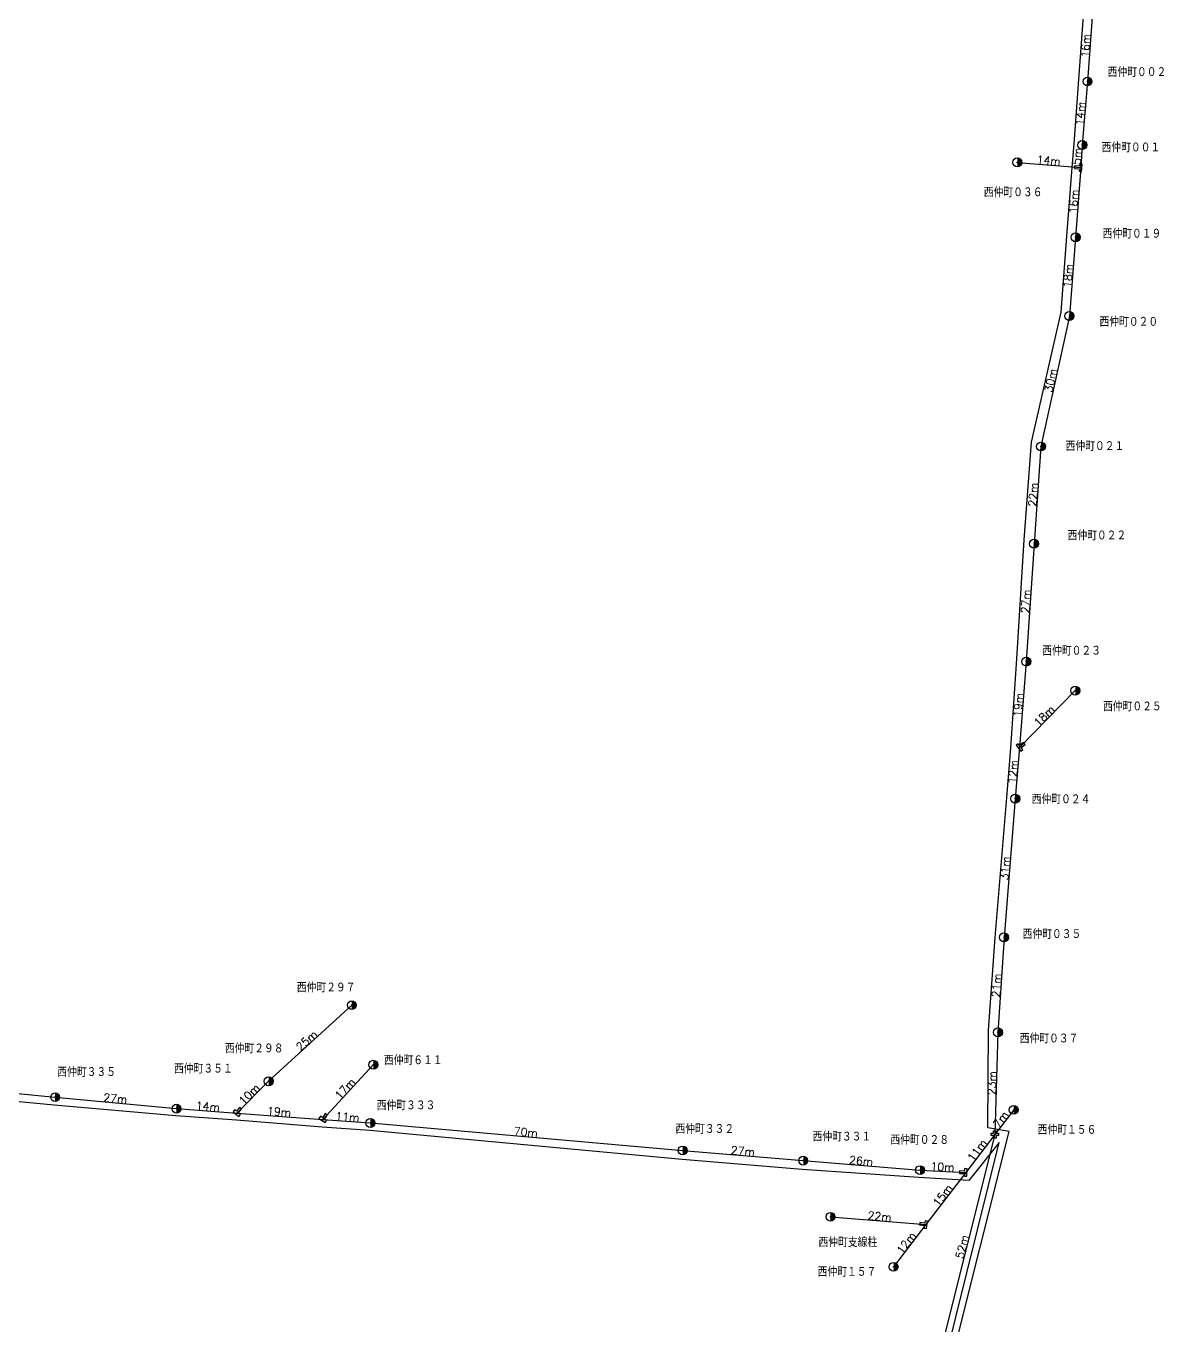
# Model space of a CAD drawing. Extents: x 11718 to 14316, y 5719 to 11395.
# Drawn here: x 12605.3 to 12861.1, y 7562.7 to 7854.8 of the extents above; entities that cross this region are included whole.
import ezdxf
from ezdxf.enums import TextEntityAlignment as Align

# ---------------------------------------------------------------- set-up
doc = ezdxf.new("R2010")
doc.units = 0
doc.header["$MEASUREMENT"] = 0
doc.header["$PDSIZE"] = 0.5
doc.layers.get('0').update_dxf_attribs({"linetype": 'CONTINUOUS'})
for name, color, linetype in [('KAN', 3, 'CONTINUOUS'), ('MESSEN', 9, 'CONTINUOUS'), ('POLE', 7, 'CONTINUOUS'), ('SPAN', 7, 'CONTINUOUS')]:
    doc.layers.add(name, color=color, linetype=linetype)
doc.styles.get("Standard").update_dxf_attribs({"font": 'txt', "bigfont": 'extfont'})

# ---------------------------------------------------------------- blocks, each defined once
blk = doc.blocks.new('T_CP')
at = {"color": 0, "linetype": 'BYBLOCK', "const_width": 1}
blk.add_lwpolyline([(0, -0.5, 1), (0, 0.5, -24.142235)], format="xyb", dxfattribs=at)
at = {"color": 0, "linetype": 'BYBLOCK'}
blk.add_circle((0, 0), 1, dxfattribs=at)
blk.add_point((0, 0), dxfattribs=at)
for tag, p, height in [('V1', (1.5, 3), 2), ('V2', (1.5, 0.5), 2), ('V3', (1.8, -0.4), 0.2), ('V4', (1.8, -0.73), 0.2), ('V5', (1.8, -1.1), 0.2), ('V6', (1.8, -1.43), 0.2), ('V7', (1.8, -1.77), 0.2), ('V8', (1.8, -2.1), 0.2)]:
    blk.add_attdef(tag, p, '', height=height, dxfattribs=at)
blk = doc.blocks.new('T_BUN')
at = {"color": 0, "linetype": 'BYBLOCK'}
blk.add_lwpolyline([(-0.84, 0.28), (-0.84, -0.28), (-0.28, -0.28), (-0.28, -1.4), (0.28, -1.4), (0.28, -0.28), (0.84, -0.28), (0.84, 0.28)], close=True, dxfattribs=at)
blk.add_point((0, 0), dxfattribs=at)
for tag, p, height in [('V1', (1.5, 3), 2), ('V2', (1.5, 0.5), 2), ('V3', (1.8, -0.4), 0.2), ('V4', (1.8, -0.73), 0.2), ('V5', (1.8, -1.1), 0.2), ('V6', (1.8, -1.43), 0.2), ('V7', (1.8, -1.77), 0.2), ('V8', (1.8, -2.1), 0.2)]:
    blk.add_attdef(tag, p, '', height=height, dxfattribs=at)
blk = doc.blocks.new('J_BUN')
at = {"color": 0, "linetype": 'BYBLOCK'}
blk.add_lwpolyline([(-0.84, -0.28), (-0.84, 0.28), (-0.28, 0.28), (-0.28, 0.84), (0.28, 0.84), (0.28, 0.28), (0.84, 0.28), (0.84, -0.28), (0.28, -0.28), (0.28, -0.84), (-0.28, -0.84), (-0.28, -0.28)], close=True, dxfattribs=at)
blk.add_point((0, 0), dxfattribs=at)
for tag, p, height in [('V1', (1.5, 3), 2), ('V2', (1.5, 0.5), 2), ('V3', (1.8, -0.4), 0.2), ('V4', (1.8, -0.73), 0.2), ('V5', (1.8, -1.1), 0.2), ('V6', (1.8, -1.43), 0.2), ('V7', (1.8, -1.77), 0.2), ('V8', (1.8, -2.1), 0.2)]:
    blk.add_attdef(tag, p, '', height=height, dxfattribs=at)

msp = doc.modelspace()

# ---------------------------------------------------------------- linework, layer by layer
at = {"layer": 'KAN', "elevation": 2}
for points in [[(12797.19, 7415.25), (12799.39, 7440.07), (12802.24, 7477.03), (12802.56, 7480.46), (12806.94, 7519), (12808.27, 7530.97), (12813.11, 7553.59), (12826.32, 7606.16), (12821.5, 7607.05), (12821.68, 7628.95), (12823.13, 7649.79), (12825.77, 7681.32), (12826.67, 7692.44), (12828.02, 7712.46), (12829.68, 7739.29), (12831.35, 7761.25), (12838.02, 7790.48), (12839.25, 7807.57), (12840.48, 7822.99), (12840.96, 7828.31), (12841.99, 7842.75), (12843.07, 7858.11)], [(12795.03, 7412.88), (12797.48, 7439.84), (12800.77, 7480.04), (12804.9, 7519.14), (12806.3, 7531.51), (12811.93, 7554.74), (12824.09, 7603.74), (12817.27, 7595.21), (12805.97, 7595.88), (12779.8, 7597.67), (12752.78, 7599.87), (12682.6, 7606.45), (12671.84, 7607.2), (12652.59, 7608.76), (12638.95, 7609.72), (12611.61, 7612.15), (12582.48, 7614.92)]]:
    msp.add_lwpolyline(points, dxfattribs=at)
at = {"layer": 'MESSEN'}
for p, q in [((12845.01, 7857.88), (12843.93, 7842.33)), ((12843.93, 7842.33), (12842.76, 7828.06)), ((12842.76, 7828.06), (12842.39, 7822.96)), ((12828.14, 7824.15), (12842.39, 7822.96)), ((12842.39, 7822.96), (12841.25, 7807.3)), ((12841.25, 7807.3), (12839.85, 7789.59)), ((12839.85, 7789.59), (12833.46, 7760.25)), ((12833.46, 7760.25), (12831.91, 7738.38)), ((12831.91, 7738.38), (12830.16, 7711.88)), ((12830.16, 7711.88), (12828.61, 7692.58)), ((12841.17, 7705.35), (12828.61, 7692.58)), ((12828.61, 7692.58), (12827.68, 7681.05)), ((12827.68, 7681.05), (12825.16, 7649.85)), ((12825.16, 7649.85), (12823.78, 7628.49)), ((12678.53, 7634.61), (12659.83, 7617.49)), ((12823.78, 7628.49), (12823.1, 7605.54)), ((12683.36, 7621.2), (12671.98, 7608.9)), ((12582.81, 7616.68), (12611.83, 7613.92)), ((12659.83, 7617.49), (12652.65, 7610.34)), ((12611.83, 7613.92), (12639.11, 7611.34)), ((12639.11, 7611.34), (12652.65, 7610.34)), ((12827.34, 7611.07), (12823.1, 7605.54)), ((12652.65, 7610.34), (12671.98, 7608.9)), ((12671.98, 7608.9), (12682.69, 7608.11)), ((12682.69, 7608.11), (12752.91, 7601.93)), ((12823.1, 7605.54), (12810.39, 7554.82)), ((12823.1, 7605.54), (12816.56, 7596.99)), ((12752.91, 7601.93), (12780, 7599.65)), ((12780, 7599.65), (12806.28, 7597.51)), ((12806.28, 7597.51), (12816.56, 7596.99)), ((12816.56, 7596.99), (12807.58, 7585.26)), ((12786.14, 7587.01), (12807.58, 7585.26)), ((12807.58, 7585.26), (12800.32, 7575.77))]:
    msp.add_line(p, q, dxfattribs=at)

# ---------------------------------------------------------------- block references
at = {"layer": 'POLE'}
ref = msp.add_blockref('T_CP', (12843.93, 7842.33), dxfattribs=at)
ref.add_attrib('V1', '西仲町００２', (12848.44, 7843.37), dxfattribs={"layer": '0', "height": 2})
ref = msp.add_blockref('T_CP', (12842.76, 7828.06), dxfattribs=at)
ref.add_attrib('V1', '西仲町００１', (12847.08, 7826.43), dxfattribs={"layer": '0', "height": 2})
ref = msp.add_blockref('T_CP', (12828.14, 7824.15), dxfattribs=at)
ref.add_attrib('V1', '西仲町０３６', (12820.61, 7816.34), dxfattribs={"layer": '0', "height": 2})
for p, rotation in [((12842.39, 7822.96), 265.0628353030825), ((12828.61, 7692.58), 127.8448610648633), ((12652.65, 7610.34), 141.6055185864135), ((12671.98, 7608.9), 144.9630059208975), ((12816.56, 7596.99), 268.1999121254517), ((12807.58, 7585.26), 261.5439085700056)]:
    msp.add_blockref('T_BUN', p, dxfattribs=dict(at, rotation=rotation))
ref = msp.add_blockref('T_CP', (12841.25, 7807.3), dxfattribs=at)
ref.add_attrib('V1', '西仲町０１９', (12847.32, 7807.03), dxfattribs={"layer": '0', "height": 2})
ref = msp.add_blockref('T_CP', (12839.85, 7789.59), dxfattribs=at)
ref.add_attrib('V1', '西仲町０２０', (12846.61, 7787.21), dxfattribs={"layer": '0', "height": 2})
ref = msp.add_blockref('T_CP', (12833.46, 7760.25), dxfattribs=at)
ref.add_attrib('V1', '西仲町０２１', (12838.99, 7759.26), dxfattribs={"layer": '0', "height": 2})
ref = msp.add_blockref('T_CP', (12831.91, 7738.38), dxfattribs=at)
ref.add_attrib('V1', '西仲町０２２', (12839.44, 7739.17), dxfattribs={"layer": '0', "height": 2})
ref = msp.add_blockref('T_CP', (12830.16, 7711.88), dxfattribs=at)
ref.add_attrib('V1', '西仲町０２３', (12833.76, 7713.24), dxfattribs={"layer": '0', "height": 2})
ref = msp.add_blockref('T_CP', (12841.17, 7705.35), dxfattribs=at)
ref.add_attrib('V1', '西仲町０２５', (12847.41, 7700.72), dxfattribs={"layer": '0', "height": 2})
ref = msp.add_blockref('T_CP', (12827.68, 7681.05), dxfattribs=at)
ref.add_attrib('V1', '西仲町０２４', (12831.38, 7679.84), dxfattribs={"layer": '0', "height": 2})
ref = msp.add_blockref('T_CP', (12825.16, 7649.85), dxfattribs=at)
ref.add_attrib('V1', '西仲町０３５', (12829.33, 7649.52), dxfattribs={"layer": '0', "height": 2})
ref = msp.add_blockref('T_CP', (12678.53, 7634.61), dxfattribs=at)
ref.add_attrib('V1', '西仲町２９７', (12666.16, 7637.51), dxfattribs={"layer": '0', "height": 2})
ref = msp.add_blockref('T_CP', (12823.78, 7628.49), dxfattribs=at)
ref.add_attrib('V1', '西仲町０３７', (12828.68, 7626.04), dxfattribs={"layer": '0', "height": 2})
ref = msp.add_blockref('T_CP', (12659.83, 7617.49), dxfattribs=at)
ref.add_attrib('V1', '西仲町２９８', (12649.98, 7623.81), dxfattribs={"layer": '0', "height": 2})
ref = msp.add_blockref('T_CP', (12683.36, 7621.2), dxfattribs=at)
ref.add_attrib('V1', '西仲町６１１', (12685.74, 7621.15), dxfattribs={"layer": '0', "height": 2})
ref = msp.add_blockref('T_CP', (12611.83, 7613.92), dxfattribs=at)
ref.add_attrib('V1', '西仲町３３５', (12612.31, 7618.49), dxfattribs={"layer": '0', "height": 2})
ref = msp.add_blockref('T_CP', (12639.11, 7611.34), dxfattribs=at)
ref.add_attrib('V1', '西仲町３５１', (12638.56, 7619.25), dxfattribs={"layer": '0', "height": 2})
ref = msp.add_blockref('T_CP', (12682.69, 7608.11), dxfattribs=at)
ref.add_attrib('V1', '西仲町３３３', (12684.13, 7611), dxfattribs={"layer": '0', "height": 2})
ref = msp.add_blockref('T_CP', (12827.34, 7611.07), dxfattribs=at)
ref.add_attrib('V1', '西仲町１５６', (12832.71, 7605.5), dxfattribs={"layer": '0', "height": 2})
ref = msp.add_blockref('T_CP', (12752.91, 7601.93), dxfattribs=at)
ref.add_attrib('V1', '西仲町３３２', (12751.29, 7605.69), dxfattribs={"layer": '0', "height": 2})
ref = msp.add_blockref('T_CP', (12780, 7599.65), dxfattribs=at)
ref.add_attrib('V1', '西仲町３３１', (12782.11, 7603.98), dxfattribs={"layer": '0', "height": 2})
ref = msp.add_blockref('T_CP', (12806.28, 7597.51), dxfattribs=at)
ref.add_attrib('V1', '西仲町０２８', (12799.61, 7603.22), dxfattribs={"layer": '0', "height": 2})
msp.add_blockref('J_BUN', (12823.1, 7605.54), dxfattribs=at)
ref = msp.add_blockref('T_CP', (12786.14, 7587.01), dxfattribs=at)
ref.add_attrib('V1', '西仲町支線柱', (12783.44, 7580.21), dxfattribs={"layer": '0', "height": 2})
ref = msp.add_blockref('T_CP', (12800.32, 7575.77), dxfattribs=at)
ref.add_attrib('V1', '西仲町１５７', (12783.25, 7573.56), dxfattribs={"layer": '0', "height": 2})

# ---------------------------------------------------------------- texts
at = {"layer": 'SPAN'}
for s, rotation, p in [('16m', 86, (12843.48, 7850.38)), ('14m', 85, (12842.33, 7835.12)), ('5m', 86, (12841.57, 7825.52)), ('14m', 355, (12835.2, 7824.56)), ('16m', 86, (12840.83, 7815.35)), ('18m', 85, (12839.56, 7798.64)), ('30m', 78, (12835.67, 7775.11)), ('22m', 86, (12831.69, 7749.43)), ('27m', 86, (12830.05, 7725.42)), ('19m', 85, (12828.37, 7702.13)), ('18m', 45, (12834.21, 7699.69)), ('12m', 85, (12827.17, 7687.11)), ('31m', 85, (12825.41, 7665.38)), ('21m', 86, (12823.46, 7639.03)), ('25m', 42, (12668.37, 7626.67)), ('23m', 88, (12822.45, 7617.07)), ('10m', 45, (12655.48, 7614.58)), ('17m', 47, (12677.02, 7615.82)), ('27m', 355, (12625.36, 7613.64)), ('14m', 356, (12646.16, 7611.82)), ('19m', 356, (12662.19, 7610.63)), ('11m', 356, (12677.54, 7609.49)), ('7m', 53, (12824.44, 7608.93)), ('70m', 355, (12717.64, 7606.04)), ('27m', 355, (12766.44, 7601.79)), ('11m', 53, (12819.11, 7601.96)), ('26m', 355, (12793.04, 7599.59)), ('10m', 357, (12811.32, 7598.26)), ('15m', 53, (12811.35, 7591.83)), ('22m', 355, (12797.19, 7587.11)), ('12m', 53, (12803.17, 7581.15)), ('52m', 76, (12815.74, 7580.28))]:
    msp.add_text(s, height=1.8, rotation=rotation, dxfattribs=at).set_placement(p, align=Align.MIDDLE_CENTER)

doc.saveas('drawing.dxf')
